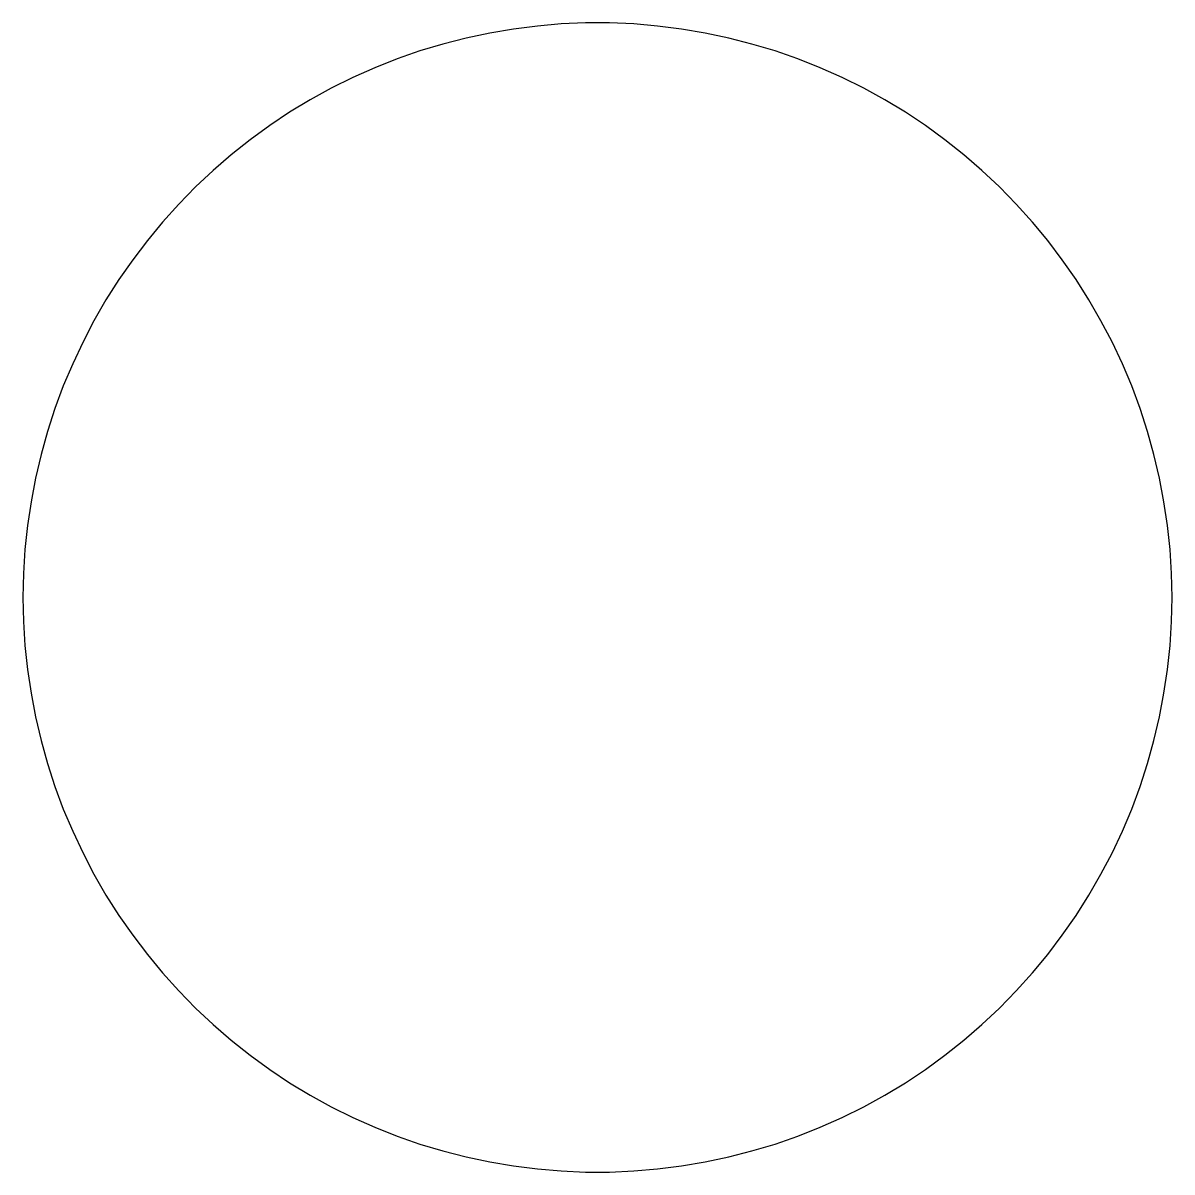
# Model space of a CAD drawing. Header units: metres. Extents: x -102 to 102, y -42 to 42.
# Drawn here: x -102.4 to -98.4, y -42.4 to -38.4 of the extents above; entities that cross this region are included whole.
import ezdxf

# ---------------------------------------------------------------- set-up
doc = ezdxf.new("R2010")
doc.units = ezdxf.units.M

msp = doc.modelspace()

# ---------------------------------------------------------------- linework, layer by layer
for p, q in [((-100.775, -38.4354), (-100.857, -38.4528)), ((-100.692, -38.4214), (-100.775, -38.4354)), ((-100.609, -38.4109), (-100.692, -38.4214)), ((-100.526, -38.4039), (-100.609, -38.4109)), ((-100.442, -38.4004), (-100.526, -38.4039)), ((-100.358, -38.4004), (-100.442, -38.4004)), ((-100.274, -38.4039), (-100.358, -38.4004)), ((-100.191, -38.4109), (-100.274, -38.4039)), ((-100.108, -38.4214), (-100.191, -38.4109)), ((-100.025, -38.4354), (-100.108, -38.4214)), ((-99.9433, -38.4528), (-100.025, -38.4354)), ((-100.938, -38.4737), (-101.018, -38.4979)), ((-100.857, -38.4528), (-100.938, -38.4737)), ((-99.8622, -38.4737), (-99.9433, -38.4528)), ((-99.782, -38.4979), (-99.8622, -38.4737)), ((-101.018, -38.4979), (-101.097, -38.5254)), ((-99.7029, -38.5254), (-99.782, -38.4979)), ((-101.175, -38.5563), (-101.252, -38.5903)), ((-101.097, -38.5254), (-101.175, -38.5563)), ((-99.625, -38.5563), (-99.7029, -38.5254)), ((-99.5484, -38.5903), (-99.625, -38.5563)), ((-101.252, -38.5903), (-101.327, -38.6276)), ((-99.4734, -38.6276), (-99.5484, -38.5903)), ((-101.327, -38.6276), (-101.4, -38.6679)), ((-99.4, -38.6679), (-99.4734, -38.6276)), ((-101.4, -38.6679), (-101.472, -38.7113)), ((-99.3283, -38.7113), (-99.4, -38.6679)), ((-101.472, -38.7113), (-101.541, -38.7577)), ((-99.2586, -38.7577), (-99.3283, -38.7113)), ((-101.541, -38.7577), (-101.609, -38.8069)), ((-99.1908, -38.8069), (-99.2586, -38.7577)), ((-101.609, -38.8069), (-101.675, -38.859)), ((-99.1251, -38.859), (-99.1908, -38.8069)), ((-101.675, -38.859), (-101.738, -38.9137)), ((-99.0617, -38.9137), (-99.1251, -38.859)), ((-101.738, -38.9137), (-101.799, -38.9711)), ((-99.0007, -38.9711), (-99.0617, -38.9137)), ((-101.799, -38.9711), (-101.858, -39.0309)), ((-98.9421, -39.0309), (-99.0007, -38.9711)), ((-101.858, -39.0309), (-101.914, -39.0932)), ((-98.886, -39.0932), (-98.9421, -39.0309)), ((-101.914, -39.0932), (-101.967, -39.1577)), ((-98.8326, -39.1577), (-98.886, -39.0932)), ((-101.967, -39.1577), (-102.018, -39.2244)), ((-98.782, -39.2244), (-98.8326, -39.1577)), ((-102.018, -39.2244), (-102.066, -39.2932)), ((-98.7341, -39.2932), (-98.782, -39.2244)), ((-102.066, -39.2932), (-102.111, -39.3639)), ((-98.6893, -39.3639), (-98.7341, -39.2932)), ((-102.111, -39.3639), (-102.153, -39.4365)), ((-98.6474, -39.4365), (-98.6893, -39.3639)), ((-102.153, -39.4365), (-102.191, -39.5107)), ((-98.6086, -39.5107), (-98.6474, -39.4365)), ((-102.191, -39.5107), (-102.227, -39.5865)), ((-98.5729, -39.5865), (-98.6086, -39.5107)), ((-102.227, -39.5865), (-102.26, -39.6637)), ((-98.5404, -39.6637), (-98.5729, -39.5865)), ((-102.26, -39.6637), (-102.289, -39.7423)), ((-98.5112, -39.7423), (-98.5404, -39.6637)), ((-102.289, -39.7423), (-102.315, -39.8219)), ((-98.4854, -39.8219), (-98.5112, -39.7423)), ((-102.315, -39.8219), (-102.337, -39.9026)), ((-98.4628, -39.9026), (-98.4854, -39.8219)), ((-102.337, -39.9026), (-102.356, -39.9842)), ((-98.4437, -39.9842), (-98.4628, -39.9026)), ((-102.356, -39.9842), (-102.372, -40.0665)), ((-98.428, -40.0665), (-98.4437, -39.9842)), ((-102.372, -40.0665), (-102.384, -40.1493)), ((-98.4158, -40.1493), (-98.428, -40.0665)), ((-102.384, -40.1493), (-102.393, -40.2326)), ((-98.407, -40.2326), (-98.4158, -40.1493)), ((-102.393, -40.2326), (-102.398, -40.3162)), ((-98.4017, -40.3162), (-98.407, -40.2326)), ((-102.398, -40.3162), (-102.4, -40.4)), ((-98.4, -40.4), (-98.4017, -40.3162)), ((-102.4, -40.4), (-102.398, -40.4837)), ((-98.4017, -40.4837), (-98.4, -40.4)), ((-102.398, -40.4837), (-102.393, -40.5674)), ((-98.407, -40.5674), (-98.4017, -40.4837)), ((-102.393, -40.5674), (-102.384, -40.6507)), ((-98.4158, -40.6507), (-98.407, -40.5674)), ((-102.384, -40.6507), (-102.372, -40.7335)), ((-98.428, -40.7335), (-98.4158, -40.6507)), ((-102.372, -40.7335), (-102.356, -40.8158)), ((-98.4437, -40.8158), (-98.428, -40.7335)), ((-102.356, -40.8158), (-102.337, -40.8974)), ((-98.4628, -40.8974), (-98.4437, -40.8158)), ((-102.337, -40.8974), (-102.315, -40.9781)), ((-98.4854, -40.9781), (-98.4628, -40.8974)), ((-102.315, -40.9781), (-102.289, -41.0577)), ((-98.5112, -41.0577), (-98.4854, -40.9781)), ((-102.289, -41.0577), (-102.26, -41.1362)), ((-98.5404, -41.1362), (-98.5112, -41.0577)), ((-102.26, -41.1362), (-102.227, -41.2135)), ((-98.5729, -41.2135), (-98.5404, -41.1362)), ((-102.227, -41.2135), (-102.191, -41.2893)), ((-98.6086, -41.2893), (-98.5729, -41.2135)), ((-102.191, -41.2893), (-102.153, -41.3635)), ((-98.6474, -41.3635), (-98.6086, -41.2893)), ((-102.153, -41.3635), (-102.111, -41.4361)), ((-98.6893, -41.4361), (-98.6474, -41.3635)), ((-102.111, -41.4361), (-102.066, -41.5068)), ((-98.7341, -41.5068), (-98.6893, -41.4361)), ((-102.066, -41.5068), (-102.018, -41.5756)), ((-98.782, -41.5756), (-98.7341, -41.5068)), ((-102.018, -41.5756), (-101.967, -41.6423)), ((-98.8326, -41.6423), (-98.782, -41.5756)), ((-101.967, -41.6423), (-101.914, -41.7068)), ((-98.886, -41.7068), (-98.8326, -41.6423)), ((-101.914, -41.7068), (-101.858, -41.7691)), ((-98.9421, -41.7691), (-98.886, -41.7068)), ((-101.858, -41.7691), (-101.799, -41.8289)), ((-99.0007, -41.8289), (-98.9421, -41.7691)), ((-101.799, -41.8289), (-101.738, -41.8863)), ((-99.0617, -41.8863), (-99.0007, -41.8289)), ((-101.738, -41.8863), (-101.675, -41.941)), ((-99.1251, -41.941), (-99.0617, -41.8863)), ((-101.675, -41.941), (-101.609, -41.9931)), ((-99.1908, -41.9931), (-99.1251, -41.941)), ((-101.609, -41.9931), (-101.541, -42.0423)), ((-99.2586, -42.0423), (-99.1908, -41.9931)), ((-101.541, -42.0423), (-101.472, -42.0887)), ((-99.3283, -42.0887), (-99.2586, -42.0423)), ((-101.472, -42.0887), (-101.4, -42.132)), ((-99.4, -42.132), (-99.3283, -42.0887)), ((-101.4, -42.132), (-101.327, -42.1724)), ((-99.4734, -42.1724), (-99.4, -42.132)), ((-101.327, -42.1724), (-101.252, -42.2096)), ((-99.5484, -42.2096), (-99.4734, -42.1724)), ((-101.252, -42.2096), (-101.175, -42.2437)), ((-99.625, -42.2437), (-99.5484, -42.2096)), ((-101.175, -42.2437), (-101.097, -42.2746)), ((-101.097, -42.2746), (-101.018, -42.3021)), ((-99.782, -42.3021), (-99.7029, -42.2746)), ((-99.7029, -42.2746), (-99.625, -42.2437)), ((-101.018, -42.3021), (-100.938, -42.3263)), ((-99.8622, -42.3263), (-99.782, -42.3021)), ((-100.938, -42.3263), (-100.857, -42.3472)), ((-100.857, -42.3472), (-100.775, -42.3646)), ((-100.025, -42.3646), (-99.9433, -42.3472)), ((-99.9433, -42.3472), (-99.8622, -42.3263)), ((-100.775, -42.3646), (-100.692, -42.3785)), ((-100.692, -42.3785), (-100.609, -42.389)), ((-100.609, -42.389), (-100.526, -42.396)), ((-100.526, -42.396), (-100.442, -42.3996)), ((-100.442, -42.3996), (-100.358, -42.3996)), ((-100.358, -42.3996), (-100.274, -42.396)), ((-100.274, -42.396), (-100.191, -42.389)), ((-100.191, -42.389), (-100.108, -42.3785)), ((-100.108, -42.3785), (-100.025, -42.3646))]:
    msp.add_line(p, q)

doc.saveas('drawing.dxf')
